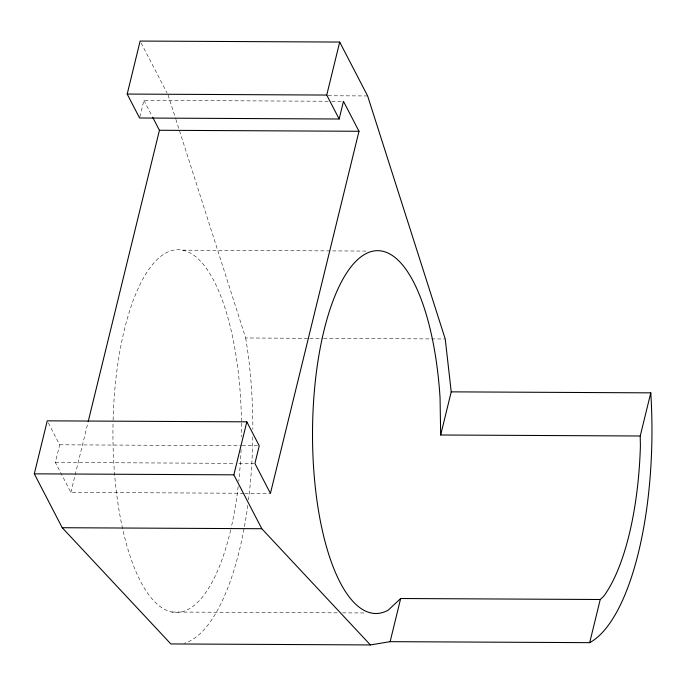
<?xml version="1.0" encoding="UTF-8"?>
<svg xmlns="http://www.w3.org/2000/svg" width="686" height="686" viewBox="0 0 686 686"><rect width="100%" height="100%" fill="white"/><g stroke="black" fill="none" stroke-linecap="round" stroke-linejoin="round"><path stroke-width="0.51" stroke-dasharray="3.43 2.57" d="M243.753 493.26L70.872 492.402L55.352 462.458L59.673 444.794L48.217 422.687M139.85 116.972L143.914 100.345L330.669 101.271M70.872 492.402L87.919 422.679M328.148 95.748L367.636 95.946M331.741 101.279L343.472 101.339M182.648 250.167L368.331 251.093M175.865 119.355L245.674 337.984L308.64 338.301M309.703 338.309L322.514 338.37M323.578 338.378L445.231 338.978M59.673 444.794L241.095 445.703M242.158 445.703L259.231 445.789M55.352 462.458L234.638 463.35M238.908 463.376L253.846 463.444M244.816 493.26L270.43 493.388M171.809 612.015L338.284 612.838M342.554 612.864L366.024 612.975M141.119 42.961L167.092 93.064M143.914 100.345L152.163 116.251M168.079 94.951L175.539 118.344M245.674 337.984A213.406 75.623 -89.7 0 1 252.851 429.35M252.791 436.879A213.406 75.623 -89.7 0 1 248.486 500.034M247.792 505.385A213.406 75.623 -89.7 0 1 184.397 643.271M113.113 420.098A181.396 64.278 -89.7 0 1 178.36 249.695A181.396 64.278 -89.7 0 1 241.463 422.027M241.472 423.091A181.396 64.278 -89.7 0 1 241.446 436.836M241.086 449.502A181.396 64.278 -89.7 0 1 238.771 481.34M238.188 486.485A181.396 64.278 -89.7 0 1 230.899 529.043M230.676 530.004A181.396 64.278 -89.7 0 1 156.511 603.517A181.396 64.278 -89.7 0 1 113.087 421.144"/><path stroke-width="1.03" d="M650.782 392.846A213.406 75.623 -89.7 0 1 589.686 642.653L390.128 641.659L370.406 644.934L170.848 643.94L62.229 527.723L34.3 473.837L47.257 420.844L246.823 421.839L259.231 445.789L254.918 463.453L270.43 493.388L358.992 131.275L343.472 101.339L339.158 119.004L139.592 118.009L127.184 94.059L140.141 41.066L339.699 42.06L367.636 95.946L445.231 338.978L451.225 391.852L440.669 435.001L640.227 435.996L650.782 392.846L451.225 391.852M88.177 421.641L159.435 130.28L152.644 117.186M370.406 644.934L261.795 528.717L233.857 474.832L246.823 421.839M339.158 119.004L326.742 95.054L339.699 42.06M390.128 641.659L400.684 598.509L600.241 599.504L603.68 596.297A181.396 64.278 -89.7 0 0 640.398 446.149L640.227 435.996M589.686 642.653L600.241 599.504M400.684 598.509L388.13 610.223A181.396 64.278 -89.7 0 1 313.511 466.274A181.396 64.278 -89.7 0 1 365.441 253.94A181.396 64.278 -89.7 0 1 440.06 397.889L440.669 435.001M127.184 94.059L326.742 95.054M159.435 130.28L358.992 131.275M34.3 473.837L233.857 474.832M62.229 527.723L261.795 528.717"/></g></svg>
